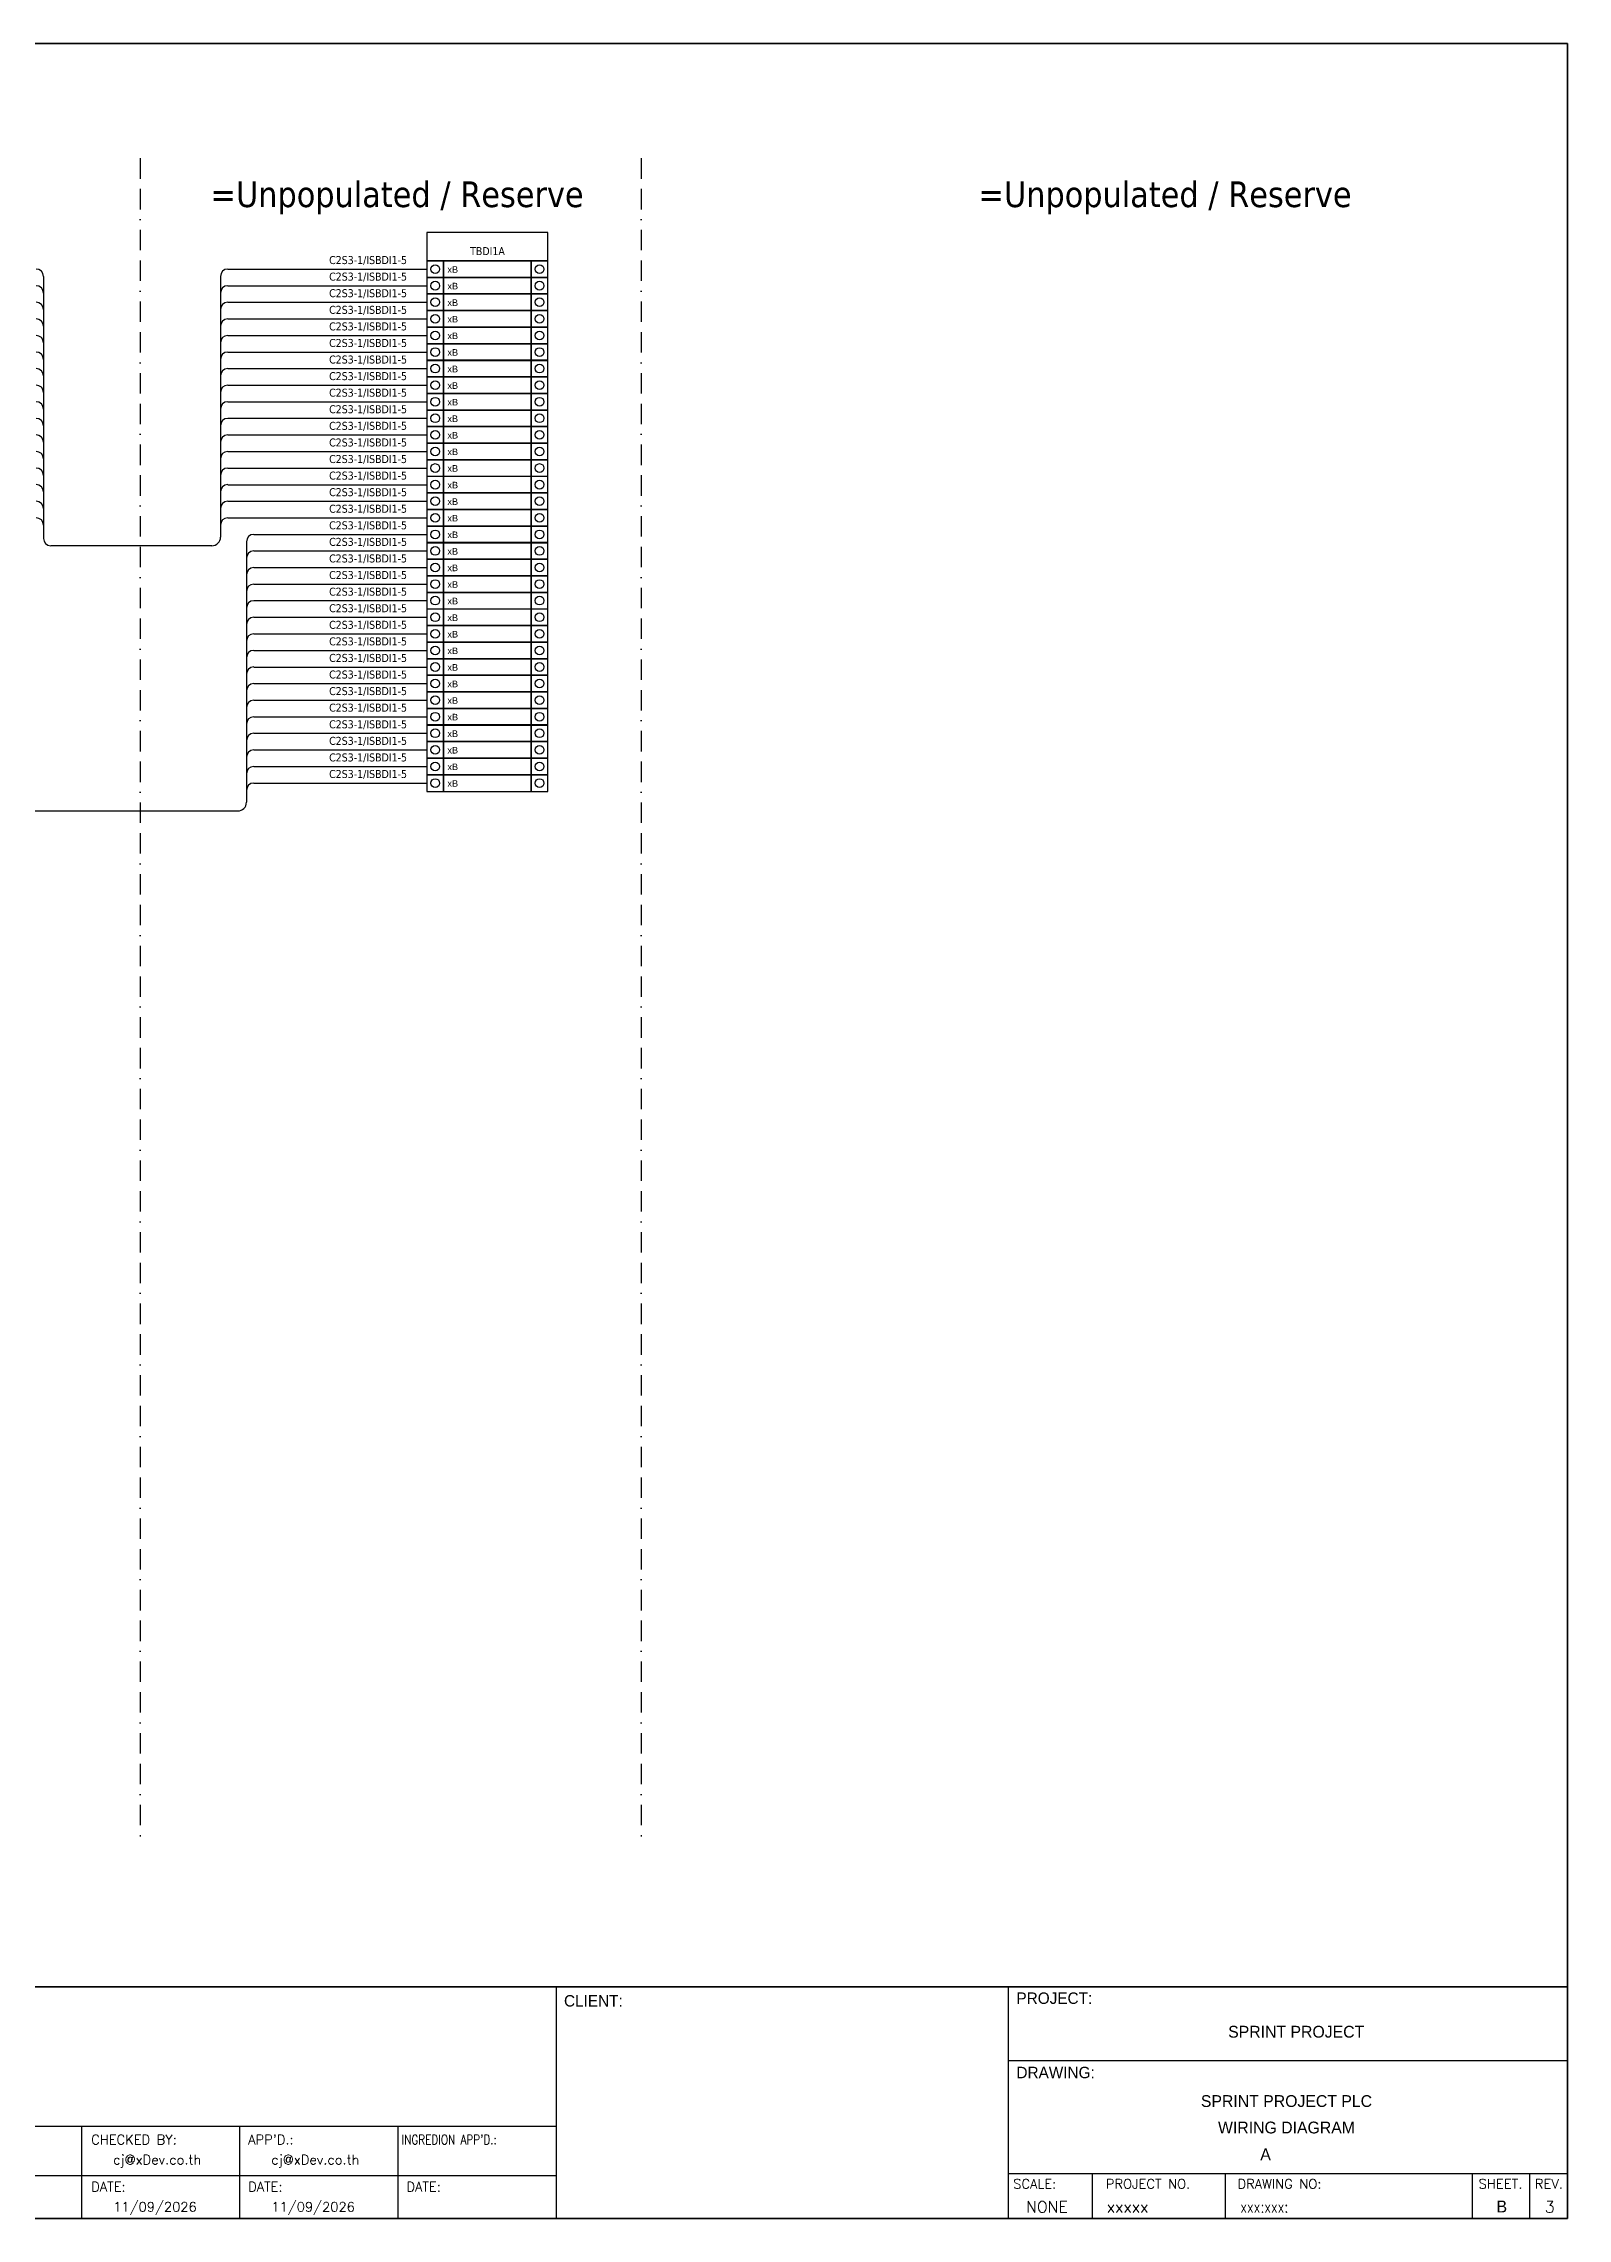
# Model space of a CAD drawing. Header units: millimetres. Extents: x 0 to 54213, y 0 to 2820.
# Drawn here: x 39738 to 41633, y 0 to 2704 of the extents above; entities that cross this region are included whole.
import ezdxf
from ezdxf.enums import TextEntityAlignment as Align

# ---------------------------------------------------------------- set-up
doc = ezdxf.new("R2010")
doc.units = ezdxf.units.MM
doc.linetypes.add('BORDERX2', pattern=[88.9, 25.4, -12.7, 25.4, -12.7, 0, -12.7])
for name, color, linetype in [('GT_1', 9, 'Continuous'), ('HELPPOINT', 7, 'Continuous'), ('MEMBER', 7, 'Continuous'), ('x01001-FrameArea', 2, 'BORDERX2')]:
    doc.layers.add(name, color=color, linetype=linetype)
doc.layers.add('IE-WIRE', color=7, linetype='Continuous', lineweight=25)
doc.styles.add('HTX11', font='O8111901')
doc.styles.add('ROMANS', font='romans.shx', dxfattribs={"width": 0.85, "height": 25})
doc.styles.get("Standard").update_dxf_attribs({"font": 'arial.ttf'})
doc.styles.add('Tahoma', font='')
doc.styles.get('Tahoma').set_extended_font_data('Tahoma')

# ---------------------------------------------------------------- blocks, each defined once
blk = doc.blocks.new('xTermSingleLayer8')
at = {"color": 7, "ltscale": 25.4}
for points in [[(0, -537), (537, -537), (537, 0), (0, 0)], [(537, -537), (3378, -537), (3378, 0), (537, 0)], [(3378, -537), (3915, -537), (3915, 0), (3378, 0)]]:
    blk.add_lwpolyline(points, close=True, dxfattribs=at)
for centre in [(268, -268), (3647, -268)]:
    blk.add_circle(centre, 141, dxfattribs=at)
blk.add_attdef('TERMINAL_B', (661, -387), '', height=212)

msp = doc.modelspace()

# ---------------------------------------------------------------- linework, layer by layer
at = {"color": 4}
for p, q in [((41042, 56.1), (41042, 0)), ((41207.3, 56.1), (41207.3, 0))]:
    msp.add_line(p, q, dxfattribs=at)
at = {"color": 4, "ltscale": 0.5}
for p, q in [((41514.4, 56.1), (41514.4, 0)), ((41514.4, 56.1), (41514.4, 0)), ((41585.6, 56.1), (41585.6, 0)), ((41585.6, 56.1), (41585.6, 0))]:
    msp.add_line(p, q, dxfattribs=at)
at = {"color": 4, "ltscale": 25.4}
msp.add_lwpolyline([(40214.6, 2434), (40364.9, 2434), (40364.9, 2469.2), (40214.6, 2469.2)], close=True, dxfattribs=at)
at = {"layer": 'GT_1', "color": 4}
for p, q in [((40375.5, 0), (40375.5, 288.2)), ((40937.8, 0), (40937.8, 288.2)), ((40937.8, 0), (40937.8, 288.2)), ((40937.8, 0), (40937.8, 288.2)), ((40375.5, 114.3), (39588.5, 114.3)), ((39785.3, 0), (39785.3, 114.3)), ((39982, 0), (39982, 114.3)), ((40178.8, 0), (40178.8, 114.3)), ((40937.8, 56.1), (41633, 56.1)), ((40375.5, 52.9), (39588.5, 52.9))]:
    msp.add_line(p, q, dxfattribs=at)
at = {"layer": 'HELPPOINT', "color": 4, "lineweight": 35}
for p, q in [((37739.7, 2704.2), (41633, 2704.2)), ((37739.7, 2704.2), (41633, 2704.2)), ((41633, 2704.2), (41633, 0)), ((41633, 2704.2), (41633, 0)), ((41633, 0), (37739.7, 0)), ((41633, 0), (37739.7, 0))]:
    msp.add_line(p, q, dxfattribs=at)
at = {"layer": 'HELPPOINT', "color": 4}
for p, q in [((40937.8, 196.6), (41633, 196.6)), ((40937.8, 196.6), (41633, 196.6)), ((40937.8, 56.1), (41633, 56.1))]:
    msp.add_line(p, q, dxfattribs=at)
at = {"layer": 'IE-WIRE', "color": 4, "ltscale": 25.4}
for p, q in [((39737.6, 2414.6), (39737.6, 2088.8)), ((39957.7, 2414.6), (39957.7, 2090.6)), ((39966.9, 2423.7), (40214.6, 2423.7)), ((39966.9, 2423.7), (40214.6, 2423.7)), ((39966.9, 2403.1), (40214.6, 2403.1)), ((39966.9, 2403.1), (40214.6, 2403.1)), ((39966.9, 2382.5), (40214.6, 2382.5)), ((39966.9, 2382.5), (40214.6, 2382.5)), ((39966.9, 2361.9), (40214.6, 2361.9)), ((39966.9, 2361.9), (40214.6, 2361.9)), ((39966.9, 2341.2), (40214.6, 2341.2)), ((39966.9, 2341.2), (40214.6, 2341.2)), ((39966.9, 2320.6), (40214.6, 2320.6)), ((39966.9, 2320.6), (40214.6, 2320.6)), ((39966.9, 2300), (40214.6, 2300)), ((39966.9, 2300), (40214.6, 2300)), ((39966.9, 2279.4), (40214.6, 2279.4)), ((39966.9, 2279.4), (40214.6, 2279.4)), ((39966.9, 2258.8), (40214.6, 2258.8)), ((39966.9, 2258.8), (40214.6, 2258.8)), ((39966.9, 2238.2), (40214.6, 2238.2)), ((39966.9, 2238.2), (40214.6, 2238.2)), ((39966.9, 2217.6), (40214.6, 2217.6)), ((39966.9, 2217.6), (40214.6, 2217.6)), ((39966.9, 2197), (40214.6, 2197)), ((39966.9, 2197), (40214.6, 2197)), ((39966.9, 2176.3), (40214.6, 2176.3)), ((39966.9, 2176.3), (40214.6, 2176.3)), ((39966.9, 2155.7), (40214.6, 2155.7)), ((39966.9, 2155.7), (40214.6, 2155.7)), ((39966.9, 2135.1), (40214.6, 2135.1)), ((39966.9, 2135.1), (40214.6, 2135.1)), ((39966.9, 2114.5), (40214.6, 2114.5)), ((39966.9, 2114.5), (40214.6, 2114.5)), ((39990.1, 2084.8), (39990.1, 1760.8)), ((39999.2, 2093.9), (40214.6, 2093.9)), ((39999.2, 2093.9), (40214.6, 2093.9)), ((39999.2, 2073.3), (40214.6, 2073.3)), ((39999.2, 2073.3), (40214.6, 2073.3)), ((39999.2, 2052.7), (40214.6, 2052.7)), ((39999.2, 2052.7), (40214.6, 2052.7)), ((39999.2, 2032.1), (40214.6, 2032.1)), ((39999.2, 2032.1), (40214.6, 2032.1)), ((39999.2, 2011.5), (40214.6, 2011.5)), ((39999.2, 2011.5), (40214.6, 2011.5)), ((39999.2, 1990.8), (40214.6, 1990.8)), ((39999.2, 1990.8), (40214.6, 1990.8)), ((39999.2, 1970.2), (40214.6, 1970.2)), ((39999.2, 1970.2), (40214.6, 1970.2)), ((39999.2, 1949.6), (40214.6, 1949.6)), ((39999.2, 1949.6), (40214.6, 1949.6)), ((39999.2, 1929), (40214.6, 1929)), ((39999.2, 1929), (40214.6, 1929)), ((39999.2, 1908.4), (40214.6, 1908.4)), ((39999.2, 1908.4), (40214.6, 1908.4)), ((39999.2, 1887.8), (40214.6, 1887.8)), ((39999.2, 1887.8), (40214.6, 1887.8)), ((39999.2, 1867.2), (40214.6, 1867.2)), ((39999.2, 1867.2), (40214.6, 1867.2)), ((39999.2, 1846.6), (40214.6, 1846.6)), ((39999.2, 1846.6), (40214.6, 1846.6)), ((39999.2, 1825.9), (40214.6, 1825.9)), ((39999.2, 1825.9), (40214.6, 1825.9)), ((39999.2, 1805.3), (40214.6, 1805.3)), ((39999.2, 1805.3), (40214.6, 1805.3)), ((39999.2, 1784.7), (40214.6, 1784.7)), ((39999.2, 1784.7), (40214.6, 1784.7))]:
    msp.add_line(p, q, dxfattribs=at)
at = {"layer": 'IE-WIRE', "color": 4}
for p, q in [((39746.6, 2079.9), (39947, 2079.9)), ((39713.5, 1750.1), (39979.3, 1750.1))]:
    msp.add_line(p, q, dxfattribs=at)
at = {"layer": 'IE-WIRE', "color": 4, "ltscale": 25.4}
for centre, radius, start, end in [((39728.5, 2414.6), 9.14, 0, 90), ((39966.9, 2414.6), 9.14, 90, 180), ((39728.5, 2393.9), 9.14, 0, 90), ((39728.5, 2373.3), 9.14, 0, 90), ((39966.9, 2393.9), 9.14, 90, 180), ((39966.9, 2373.3), 9.14, 90, 180), ((39728.5, 2352.7), 9.14, 0, 90), ((39966.9, 2352.7), 9.14, 90, 180), ((39728.5, 2332.1), 9.14, 0, 90), ((39966.9, 2332.1), 9.14, 90, 180), ((39728.5, 2311.5), 9.14, 0, 90), ((39728.5, 2290.9), 9.14, 0, 90), ((39966.9, 2311.5), 9.14, 90, 180), ((39966.9, 2290.9), 9.14, 90, 180), ((39728.5, 2270.3), 9.14, 0, 90), ((39966.9, 2270.3), 9.14, 90, 180), ((39728.5, 2249.7), 9.14, 0, 90), ((39966.9, 2249.7), 9.14, 90, 180), ((39728.5, 2229), 9.14, 0, 90), ((39728.5, 2208.4), 9.14, 0, 90), ((39966.9, 2229), 9.14, 90, 180), ((39966.9, 2208.4), 9.14, 90, 180), ((39728.5, 2187.8), 9.14, 0, 90), ((39966.9, 2187.8), 9.14, 90, 180), ((39728.5, 2167.2), 9.14, 0, 90), ((39966.9, 2167.2), 9.14, 90, 180), ((39728.5, 2146.6), 9.14, 0, 90), ((39966.9, 2146.6), 9.14, 90, 180), ((39728.5, 2126), 9.14, 0, 90), ((39728.5, 2105.4), 9.14, 0, 90), ((39966.9, 2126), 9.14, 90, 180), ((39966.9, 2105.4), 9.14, 90, 180), ((39947, 2090.6), 10.8, 270, 0), ((39999.2, 2084.8), 9.14, 90, 180), ((39999.2, 2064.2), 9.14, 90, 180), ((39999.2, 2043.5), 9.14, 90, 180), ((39999.2, 2022.9), 9.14, 90, 180), ((39999.2, 2002.3), 9.14, 90, 180), ((39999.2, 1981.7), 9.14, 90, 180), ((39999.2, 1961.1), 9.14, 90, 180), ((39999.2, 1940.5), 9.14, 90, 180), ((39999.2, 1919.9), 9.14, 90, 180), ((39999.2, 1899.3), 9.14, 90, 180), ((39999.2, 1878.6), 9.14, 90, 180), ((39999.2, 1858), 9.14, 90, 180), ((39999.2, 1837.4), 9.14, 90, 180), ((39999.2, 1816.8), 9.14, 90, 180), ((39999.2, 1796.2), 9.14, 90, 180), ((39979.3, 1760.8), 10.8, 270, 0), ((39999.2, 1775.6), 9.14, 90, 180)]:
    msp.add_arc(centre, radius, start, end, dxfattribs=at)
at = {"layer": 'IE-WIRE', "color": 4}
msp.add_arc((39746.6, 2088.8), 8.96, 180, 270, dxfattribs=at)
at = {"layer": 'MEMBER', "color": 4, "lineweight": 35}
msp.add_line((37739.7, 288.2), (41633, 288.2), dxfattribs=at)
msp.add_line((37739.7, 288.2), (41633, 288.2), dxfattribs=at)
at = {"layer": 'MEMBER', "color": 4}
for p, q in [((40937.8, 196.6), (41633, 196.6)), ((40937.8, 196.6), (41633, 196.6)), ((40937.8, 56.1), (41633, 56.1)), ((40937.8, 56.1), (41633, 56.1))]:
    msp.add_line(p, q, dxfattribs=at)
at = {"layer": 'x01001-FrameArea'}
for p, q in [((39857.9, 2561.5), (39857.9, 475)), ((40481, 2561.5), (40481, 475))]:
    msp.add_line(p, q, dxfattribs=at)

# ---------------------------------------------------------------- block references
at = {"xscale": 0.0384, "yscale": 0.0384, "zscale": 0.0384}
for p in [(40214.6, 2434), (40214.6, 2413.4), (40214.6, 2392.8), (40214.6, 2372.2), (40214.6, 2351.5), (40214.6, 2330.9), (40214.6, 2310.3), (40214.6, 2289.7), (40214.6, 2269.1), (40214.6, 2248.5), (40214.6, 2227.9), (40214.6, 2207.3), (40214.6, 2186.7), (40214.6, 2166), (40214.6, 2145.4), (40214.6, 2124.8), (40214.6, 2104.2), (40214.6, 2083.6), (40214.6, 2063), (40214.6, 2042.4), (40214.6, 2021.8), (40214.6, 2001.1), (40214.6, 1980.5), (40214.6, 1959.9), (40214.6, 1939.3), (40214.6, 1918.7), (40214.6, 1898.1), (40214.6, 1877.5), (40214.6, 1856.9), (40214.6, 1836.3), (40214.6, 1815.6), (40214.6, 1795)]:
    msp.add_blockref('xTermSingleLayer8', p, dxfattribs=at).add_auto_attribs({'TERMINAL_B': 'xB'})

# ---------------------------------------------------------------- texts
at = {"color": 2, "style": 'Tahoma'}
for p in [(40177.4, 2516.8), (41132.5, 2516.8)]:
    msp.add_text('=Unpopulated / Reserve', height=32, dxfattribs=at).set_placement(p, align=Align.MIDDLE_CENTER)
at = {"color": 4, "style": 'Tahoma'}
for p in [(40092.9, 2430), (40092.9, 2409.4), (40092.9, 2388.8), (40092.9, 2368.1), (40092.9, 2347.5), (40092.9, 2326.9), (40092.9, 2306.3), (40092.9, 2285.7), (40092.9, 2265.1), (40092.9, 2244.5), (40092.9, 2223.9), (40092.9, 2203.2), (40092.9, 2182.6), (40092.9, 2162), (40092.9, 2141.4), (40092.9, 2120.8), (40092.9, 2100.2), (40092.9, 2079.6), (40092.9, 2059), (40092.9, 2038.4), (40092.9, 2017.7), (40092.9, 1997.1), (40092.9, 1976.5), (40092.9, 1955.9), (40092.9, 1935.3), (40092.9, 1914.7), (40092.9, 1894.1), (40092.9, 1873.5), (40092.9, 1852.8), (40092.9, 1832.2), (40092.9, 1811.6), (40092.9, 1791)]:
    msp.add_text('C2S3-1/ISBDI1-5', height=9.949, dxfattribs=at).set_placement(p)
msp.add_text('TBDI1A', height=9.95, dxfattribs=at).set_placement((40289.8, 2446.1), align=Align.MIDDLE_CENTER)
at = {"color": 4, "ltscale": 100, "style": 'HTX11'}
for s, p in [('SPRINT PROJECT', (41295.6, 232.2)), ('SPRINT PROJECT PLC', (41283.5, 146)), ('WIRING DIAGRAM', (41283.5, 113.1))]:
    msp.add_text(s, height=14.693, dxfattribs=at).set_placement(p, align=Align.MIDDLE_CENTER)
at = {"style": 'HTX11'}
for tag, text, height, p in [('A', 'A', 14.8, (41257.5, 79.8)), ('B', 'CHASSIS C5 SLOT 9', 14.821, (41551.3, 14.9))]:
    msp.add_attdef(tag, text=text, height=height, dxfattribs=at).set_placement(p, align=Align.MIDDLE_CENTER)
at = {"layer": 'GT_1', "color": 4, "style": 'HTX11'}
for s, p in [('CLIENT:', (40385, 263.5)), ('PROJECT:', (40947.7, 266.8)), ('DRAWING:', (40947.7, 174.4))]:
    msp.add_text(s, height=14.25, dxfattribs=at).set_placement(p)
at = {"layer": 'MEMBER', "color": 4, "ltscale": 0.8, "style": 'ROMANS'}
for s, height, p in [('CHECKED BY:', 11.875, (39797, 92.1)), ("APP'D.:", 11.88, (39992.2, 92.1)), ('cj@xDev.co.th', 11.875, (39824.3, 67.2)), ('cj@xDev.co.th', 11.875, (40021, 67.2)), ('DATE:', 11.88, (39797, 33.6)), ('DATE:', 11.88, (39992.2, 33.6)), ('DATE:', 11.88, (40189, 33.6)), ('SCALE:', 11.88, (40943.7, 37.1)), ('PROJECT NO.', 11.875, (41058.9, 37.1)), ('DRAWING NO:', 11.875, (41222.6, 37.1)), ('SHEET.', 12, (41522.4, 37.1)), ('REV.', 12, (41592.3, 37.1)), ('11/09/2026', 11.88, (39824.3, 8.5)), ('11/09/2026', 11.88, (40021, 8.5)), ('NONE', 14.23, (40959.7, 7.3)), ('xxxxx', 14.23, (41060.1, 7.3))]:
    msp.add_text(s, height=height, dxfattribs=at).set_placement(p)
at = {"layer": 'MEMBER', "color": 4, "ltscale": 0.8, "style": 'ROMANS', "width": 0.8}
for s, height, p in [("INGREDION APP'D.:", 11.875, (40183, 92.1)), ('xxx:xxx:', 14.23, (41226.3, 7.3))]:
    msp.add_text(s, height=height, dxfattribs=at).set_placement(p)
at = {"layer": 'MEMBER', "color": 4, "ltscale": 0.8, "style": 'ROMANS'}
msp.add_text('3', height=14.2, dxfattribs=at).set_placement((41610.9, 7.3), align=Align.CENTER)

doc.saveas('drawing.dxf')
